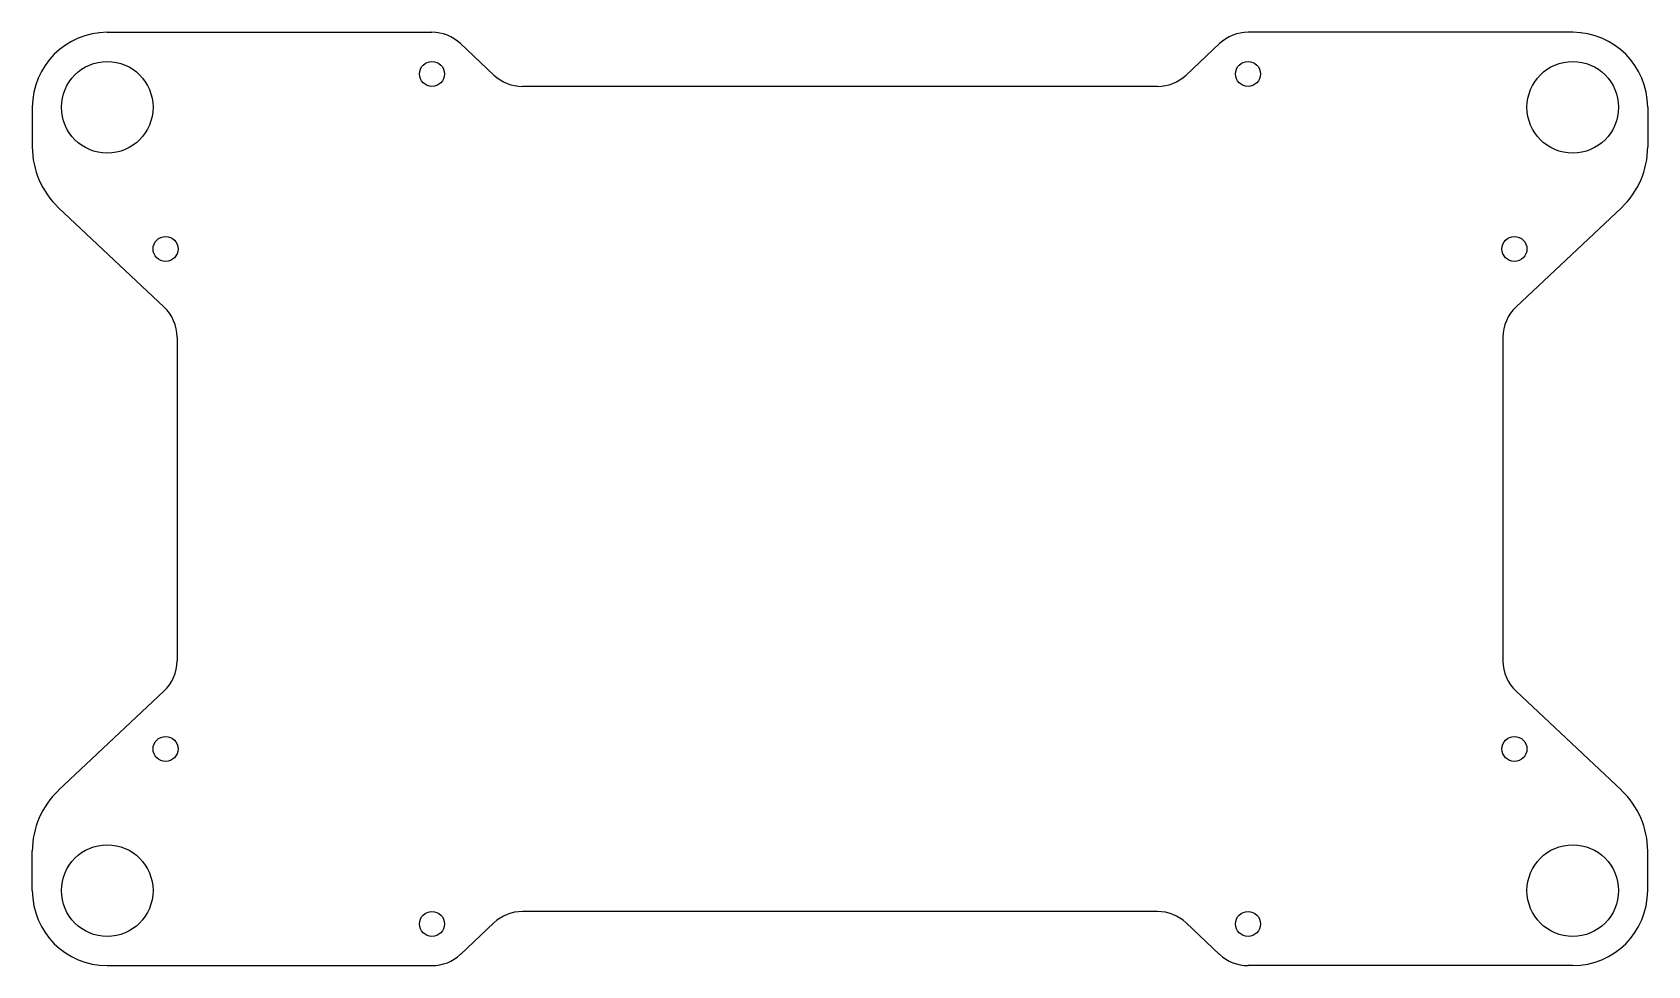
# Model space of a CAD drawing. Header units: millimetres. Extents: x -137 to 57, y -37 to 75.
import ezdxf

# ---------------------------------------------------------------- set-up
doc = ezdxf.new("R2010")
doc.units = ezdxf.units.MM

msp = doc.modelspace()

# ---------------------------------------------------------------- linework, layer by layer
at = {"color": 7, "linetype": 'Continuous', "lineweight": 25}
for p, q in [((-127.61, 74.51), (-88.61, 74.51)), ((48.39, 74.51), (9.39, 74.51)), ((-85.18, 73.15), (-81.17, 69.37)), ((5.96, 73.15), (1.95, 69.37)), ((-1.47, 68.02), (-77.75, 68.02)), ((-136.61, 65.51), (-136.61, 60.75)), ((57.39, 65.51), (57.39, 60.75)), ((-133.46, 53.46), (-120.8, 41.56)), ((54.24, 53.46), (41.58, 41.56)), ((-119.23, 37.92), (-119.23, -0.91)), ((40.01, 37.92), (40.01, -0.91)), ((-133.46, -16.45), (-120.8, -4.55)), ((54.24, -16.45), (41.58, -4.55)), ((-136.61, -28.49), (-136.61, -23.74)), ((57.39, -28.49), (57.39, -23.74)), ((-1.47, -31), (-77.75, -31)), ((-85.18, -36.14), (-81.17, -32.36)), ((5.96, -36.14), (1.95, -32.36)), ((-127.61, -37.49), (-88.61, -37.49)), ((48.39, -37.49), (9.39, -37.49))]:
    msp.add_line(p, q, dxfattribs=at)
for centre, radius in [((-127.61, 65.51), 5.5), ((-88.61, 69.51), 1.5), ((9.39, 69.51), 1.5), ((48.39, 65.51), 5.5), ((-120.61, 48.51), 1.5), ((41.39, 48.51), 1.5), ((-120.61, -11.49), 1.5), ((41.39, -11.49), 1.5), ((-127.61, -28.49), 5.5), ((48.39, -28.49), 5.5), ((-88.61, -32.49), 1.5), ((9.39, -32.49), 1.5)]:
    msp.add_circle(centre, radius, dxfattribs=at)
for centre, radius, start, end in [((-127.61, 65.51), 9, 90, 180), ((-88.61, 69.51), 5, 46.7573, 90), ((9.39, 69.51), 5, 90, 133.2427), ((48.39, 65.51), 9, 0, 90), ((-77.75, 73.02), 5, 226.7573, 270), ((-1.47, 73.02), 5, 270, 313.2427), ((-126.61, 60.75), 10, 180, 226.7573), ((47.39, 60.75), 10, 313.2427, 0), ((-124.23, 37.92), 5, 0, 46.7573), ((45.01, 37.92), 5, 133.2427, 180), ((-124.23, -0.91), 5, 313.2427, 0), ((45.01, -0.91), 5, 180, 226.7573), ((-126.61, -23.74), 10, 133.2427, 180), ((47.39, -23.74), 10, 0, 46.7573), ((-127.61, -28.49), 9, 180, 270), ((48.39, -28.49), 9, 270, 0), ((-77.75, -36), 5, 90, 133.2427), ((-1.47, -36), 5, 46.7573, 90), ((-88.61, -32.49), 5, 270, 313.2427), ((9.39, -32.49), 5, 226.7573, 270)]:
    msp.add_arc(centre, radius, start, end, dxfattribs=at)

doc.saveas('drawing.dxf')
